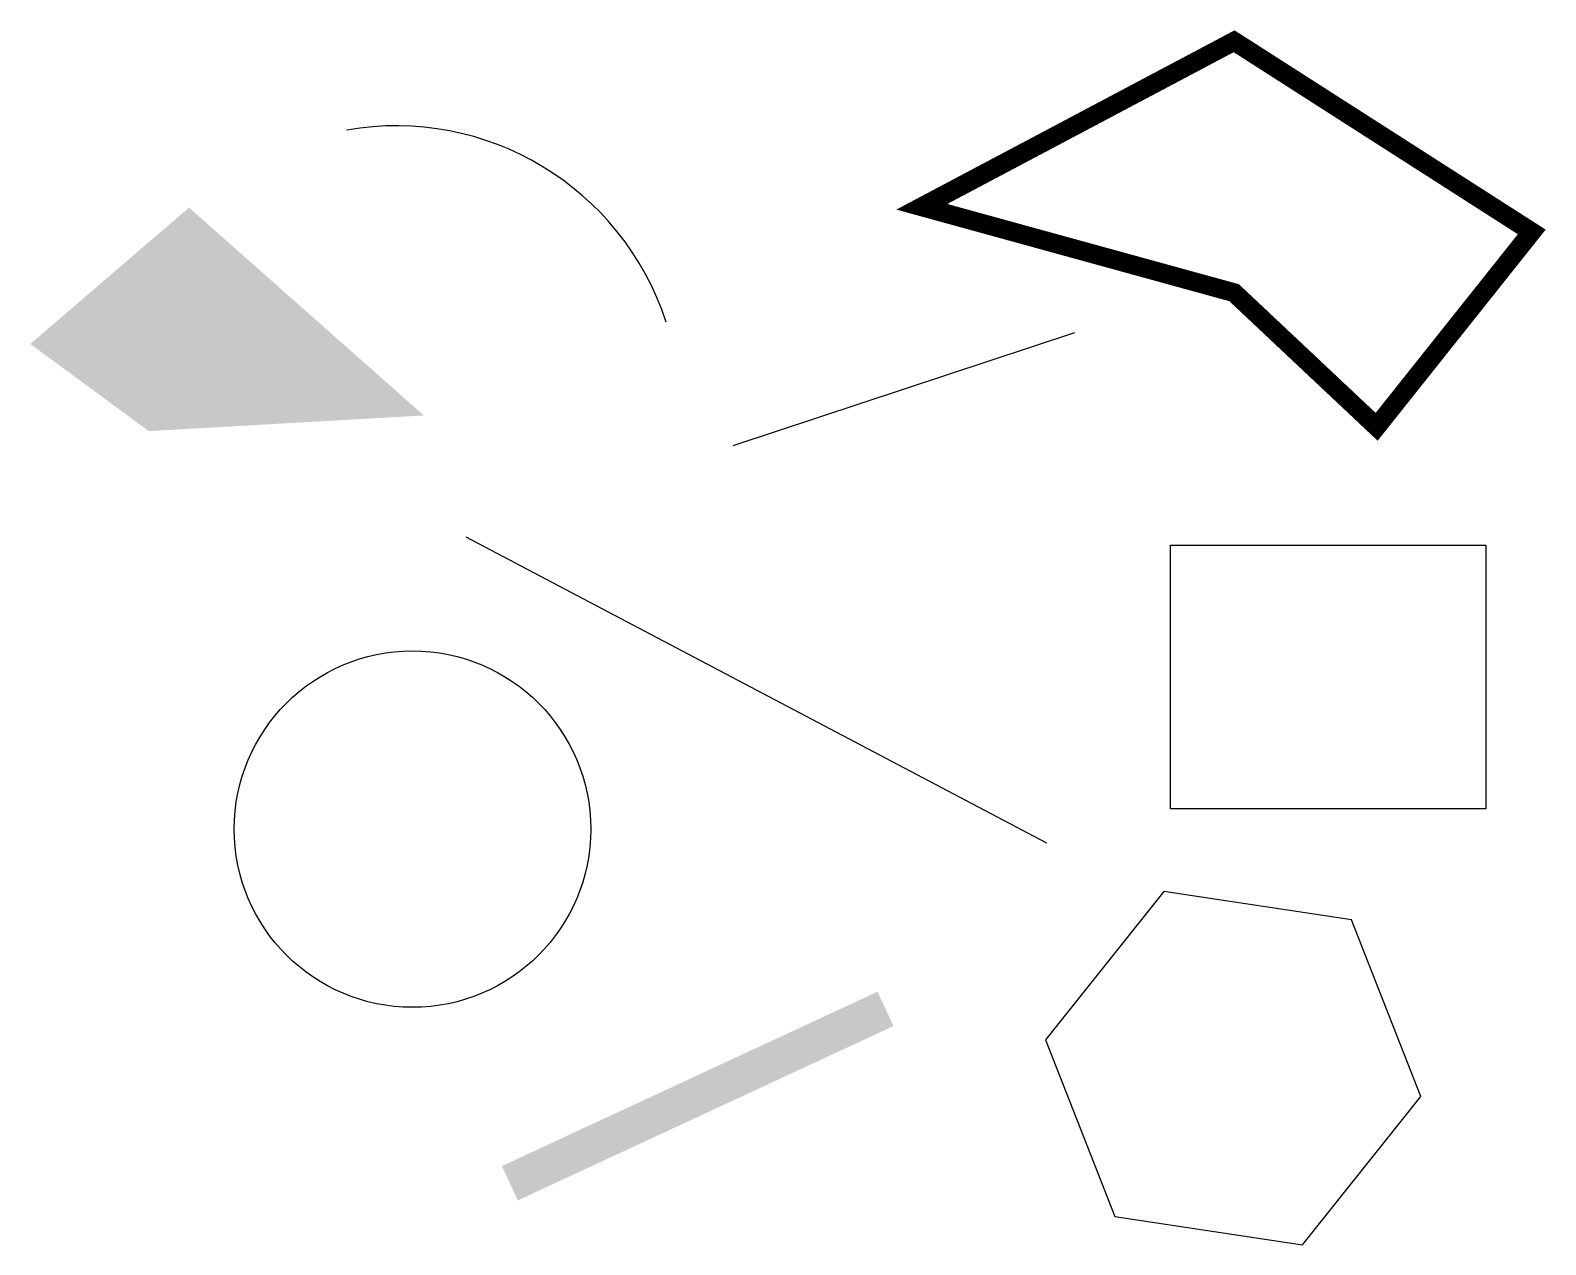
# Model space of a CAD drawing. Extents: x 43 to 443, y 54 to 375.
import ezdxf

# ---------------------------------------------------------------- set-up
doc = ezdxf.new("R2010")
doc.units = 0

msp = doc.modelspace()

# ---------------------------------------------------------------- linework, layer by layer
for p, q in [((228.41, 265.5), (318.63, 295.39)), ((157.84, 241.42), (311.16, 160.61))]:
    msp.add_line(p, q)
msp.add_lwpolyline([(360.7, 372.32, 5, 5, 0), (439.3, 321.96, 5, 5, 0), (398.34, 270.48, 5, 5, 0), (360.7, 305.9, 5, 5, 0), (278.23, 328.6, 5, 5, 0)], format="xyseb", close=True)
for points in [[(343.91, 169.56), (343.91, 239.22), (427.16, 239.22), (427.16, 169.56)], [(378.75, 54.43), (409.99, 93.6), (391.68, 140.24), (342.14, 147.71), (310.9, 108.54), (329.2, 61.9)]]:
    msp.add_lwpolyline(points, close=True)
msp.add_circle((143.73, 164.21), 47.07)
msp.add_arc((139.3, 274.91), 75.09, 18.0343, 99.9042)
msp.add_solid([(74.1, 269.34), (146.72, 273.47), (42.8, 292.36), (84.72, 328.38)])
msp.add_trace([(167.34, 75.2), (171.55, 66.13), (266.53, 121.25), (270.74, 112.18)])

doc.saveas('drawing.dxf')
